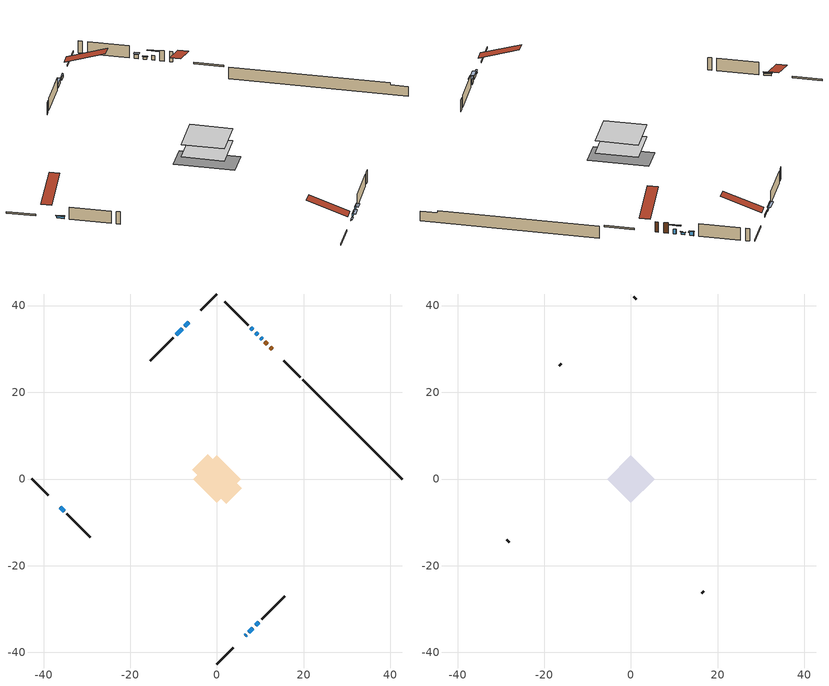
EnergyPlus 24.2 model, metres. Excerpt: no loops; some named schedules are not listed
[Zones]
conditioned space
 floor adiabatic (AdiabaticFloorConstruction): -5.42,0 0,5.42 5.42,0 0,-5.42 z0.69
 floor foundation (Slab1 construction): -5.71,2.11 -2.11,5.71 5.71,-2.11 2.11,-5.71 z-1.67
 wall outside (RimJoist1 construction): 0,-42.67 3.77,-38.9 / -42.67,0 -38.9,-3.77 / 0,42.67 -3.77,38.9 / 19.16,23.5 15.39,27.27 z0.69:0.99
 wall outside (AdiabaticWallConstruction 1): 12.69,29.98 12.27,30.39 / 11.62,31.05 11.06,31.61 z0.69:2.72
 wall outside (AdiabaticWallConstruction): 10.4,32.26 10.04,32.62 z0.69:1.58; 9.39,33.28 8.91,33.75 / -6.47,36.19 -7.41,35.25 / -36.19,-6.47 -35.25,-7.41 z0.69:1.1; 6.47,-36.19 6.69,-35.97 z0.68:0.85; 8.26,34.4 7.81,34.86 / -8.07,34.6 -9.42,33.25 / 7.35,-35.32 8.25,-34.42 z0.69:1.4; 8.9,-33.76 9.64,-33.03 z0.69:1.61
 wall outside (Wall1 construction): 10.3,-32.37 15.62,-27.05 / -34.6,-8.07 -29.27,-13.39 / -10.07,32.59 -15.39,27.27 / 7.15,35.51 1.83,40.83 z0.69:3.13
 wall foundation (FoundationWall1 construction): 19.82,22.85,-1.67 19.82,22.85,0.69 40.38,2.28,0.69 40.38,2.28,0.27 42.67,0,0.27 42.67,0,-1.67
 window (WindowConstruction 4): 10.4,32.26 10.04,32.62 z0.69:1.58
 window (WindowConstruction 6): 9.38,33.28 8.92,33.75 z0.69:1.1
 window (WindowConstruction 7): -6.48,36.19 -7.41,35.25 z0.69:1.1
 window (WindowConstruction 8): -36.19,-6.48 -35.25,-7.41 z0.69:1.1
 window (WindowConstruction 5): 6.48,-36.19 6.69,-35.97 z0.69:0.84
 window (WindowConstruction): 8.26,34.41 7.81,34.85 z0.69:1.4
 window (WindowConstruction 1): -8.07,34.6 -9.41,33.25 z0.69:1.4
 window (WindowConstruction 2): 7.35,-35.32 8.24,-34.42 z0.69:1.4
 window (WindowConstruction 3): 8.9,-33.76 9.64,-33.03 z0.69:1.6
 door (Door): 12.69,29.98 12.27,30.39 z0.69:2.72
 door (Door 1): 11.62,31.05 11.06,31.61 z0.69:2.72
 ceiling adiabatic (AdiabaticFloorConstruction): 0,-5.42 5.42,0 0,5.42 -5.42,0 z0.69
attic - vented
 floor to conditioned space (Floor1 construction Reversed): -5.42,0 0,5.42 5.42,0 0,-5.42 z3.13
 wall outside (Wall2 construction): 16.28,-26.39 16.79,-25.87 / -28.62,-14.05 -28.1,-14.57 / -16.05,26.61 -16.57,26.1 / 1.17,41.49 0.66,42.01 z0.69:3.13
 roof outside (Roof1 construction): 5.82,-36.85,3.13 0.54,-31.57,5.62 -0.86,-32.96,5.62 4.43,-38.24,3.13; -36.85,-5.82,3.13 -31.57,-0.54,5.62 -32.96,0.86,5.62 -38.24,-4.43,3.13; -5.82,36.85,3.13 -0.54,31.57,5.62 0.86,32.96,5.62 -4.43,38.24,3.13; 13.34,29.32,3.13 8.06,24.04,5.62 9.45,22.65,5.62 14.74,27.93,3.13
shading: 9.4,33.27 11.05,31.62 11.26,31.83 9.61,33.48 z2.49; 8.81,33.85 9.49,33.17 9.6,33.28 8.92,33.96 z1.24; -7.52,35.15 -6.37,36.3 -6.48,36.4 -7.62,35.25 z1.24; -35.15,-7.52 -36.3,-6.37 -36.4,-6.48 -35.25,-7.62 z1.24; 6.9,-35.76 6.26,-36.4 6.48,-36.61 7.11,-35.97 z1.14; 7.71,34.96 8.37,34.3 8.8,34.73 8.14,35.39 z1.55; -9.52,33.15 -7.96,34.7 -8.39,35.13 -9.95,33.58 z1.55; 8.35,-34.31 7.24,-35.42 7.67,-35.85 8.78,-34.75 z1.55; 9.74,-32.92 8.8,-33.87 9.23,-34.3 10.18,-33.35 z1.75
[Building]
Building 1: Terrain=Suburbs
[Site:Location]
Sydney AP_NS: Latitude {deg}=46.16; Longitude {deg}=-60.05; Time Zone {hr}=-4; Elevation {m}=62; Keep Site Location Information=Yes
[Site:GroundTemperature:Shallow]
2.62187, 0.93492, 0.799824, 1.60037, 4.8141, 8.01286, 10.786, 12.5427, 12.692, 11.2632, 8.56075, 5.46011
[Site:WaterMainsTemperature]
Calculation Method=Schedule; Temperature Schedule=mains temperature schedule
[Material] Roughness=Rough; Thermal Absorptance=0.9
Name | Thickness {m} | Conductivity {W/m-K} | Density {kg/m3} | Specific Heat {J/kg-K} | Solar Absorptance | Visible Absorptance
asphalt or fiberglass shingles | 0.00635 | 0.162714 | 1121.4 | 1465.45 | 0.4 | 0.4
ceiling loosefill ins | 0.254 | 0.0480833 | 16.02 | 1046.75 | 0.7 | 0.7
ceiling stud and cavity | 0.1397 | 0.144512 | 65.682 | 1177.47 | 0.7 | 0.7
concrete 4.0 in. | 0.1016 | 1.803125 | 2242.8 | 837.4 | 0.7 | 0.7
concrete 8.0 in. | 0.2032 | 1.803125 | 2242.8 | 837.4 | 0.7 | 0.7
door material | 0.04445 | 0.0451087 | 512.64 | 1214.23 | 0.7 | 0.7
door material 1 | 0.04445 | 0.188738 | 512.64 | 1214.23 | 0.7 | 0.7
exterior vertical ins | 0.0348425 | 0.029427 | 32.04 | 1214.23 | 0.7 | 0.7
floor covering | 0.0127 | 0.0433444 | 54.468 | 1339.84 | 0.6 | 0.6
floor rigid ins; wall rigid ins 1 | 0.512978 | 0.029427 | 32.04 | 1214.23 | 0.7 | 0.7
floor stud and cavity | 0.1397 | 1.75129 | 37.0049 | 1207.88 | 0.7 | 0.7
furniture material conditioned space 1 | 0.1524 | 0.115458 | 640.8 | 1214.23 | 0.6 | 0.6
gypsum board | 0.0127 | 0.160291 | 801 | 837.4 | 0.6 | 0.6
gypsum board 1 | 0.0127 | 0.160291 | 801 | 837.4 | 0.7 | 0.7
osb sheathing 0.5 in. | 0.0127 | 0.115458 | 512.64 | 1214.23 | 0.7 | 0.7
osb sheathing 0.75 in. | 0.01905 | 0.115458 | 512.64 | 1214.23 | 0.7 | 0.7
osb sheathing 2.0 in. | 0.0508 | 0.115458 | 512.64 | 1214.23 | 0.7 | 0.7
rim joist rigid ins; wall rigid ins | 0.051816 | 0.029427 | 32.04 | 1214.23 | 0.7 | 0.7
rim joist stud and cavity | 0.0508 | 0.0406006 | 125.044 | 1163.47 | 0.6 | 0.6
wall stud and cavity | 0.1397 | 0.215597 | 139.0536 | 1170.24 | 0.7 | 0.7
wall stud and cavity 1 | 0.0889 | 6.1454 | 50.32683 | 1063.81 | 0.6 | 0.6
wall stud and cavity 2 | 0.0889 | 0.380278 | 52.3479 | 1209.89 | 0.7 | 0.7
wall stud and cavity 3 | 0.0889 | 0.391764 | 83.0341 | 1211.67 | 0.7 | 0.7
wood siding | 0.0254 | 0.102417 | 544.68 | 1172.36 | 0.4 | 0.4
wood siding 1 | 0.00254 | 0.102417 | 544.68 | 1172.36 | 0.4 | 0.4
wood siding 2; wood siding 3; wood siding 4 | 0.0254 | 0.102417 | 544.68 | 1172.36 | 0.7 | 0.7
[WindowMaterial:SimpleGlazingSystem]
Name | U-Factor {W/m2-K} | Solar Heat Gain Coefficient
WindowMaterial | 2.353531 | 0.4
WindowMaterial 1 | 2.26439 | 0.49
WindowMaterial 2 | 2.34672 | 0.4
WindowMaterial 3 | 3.00934 | 0.28
WindowMaterial 4 | 2.41372 | 0.33
[Construction]
AdiabaticFloorConstruction: floor stud and cavity, floor rigid ins, osb sheathing 0.75 in., floor covering
AdiabaticWallConstruction: wood siding 3, wall rigid ins 1, wall stud and cavity 2, gypsum board
AdiabaticWallConstruction 1: wood siding 4, wall rigid ins 1, wall stud and cavity 2, gypsum board
Door: door material
Door 1: door material 1
Floor1 construction Reversed: gypsum board, ceiling stud and cavity, ceiling loosefill ins
FoundationWall1 construction: concrete 8.0 in., gypsum board 1
furniture construction conditioned space 1: furniture material conditioned space 1
PartitionWallConstruction: gypsum board, wall stud and cavity 3, gypsum board
RimJoist1 construction: wood siding 2, rim joist rigid ins, osb sheathing 2.0 in., rim joist stud and cavity
Roof1 construction: asphalt or fiberglass shingles
Slab1 construction: concrete 4.0 in.
Wall1 construction: wood siding, wall rigid ins, osb sheathing 0.5 in., wall stud and cavity, gypsum board
Wall2 construction: wood siding 1, wall stud and cavity 1
WindowConstruction; WindowConstruction 1; WindowConstruction 2: WindowMaterial
WindowConstruction 3: WindowMaterial 1
WindowConstruction 4: WindowMaterial 2
WindowConstruction 5: WindowMaterial 3
WindowConstruction 6; WindowConstruction 7; WindowConstruction 8: WindowMaterial 4
[Zone] Multiplier=1; Part of Total Floor Area=Yes
Name | Volume {m3}
attic - vented | 23.7698
conditioned space | 287.9
[Space]
Name | Zone | Volume {m3}
attic - vented 1 | attic - vented | 23.7698
conditioned space 1 | conditioned space | 287.9
[ZoneInfiltration:EffectiveLeakageArea]
infil attic - vented 1: Zone or Space=attic - vented 1; Schedule=Always On Discrete; Effective Air Leakage Area {cm2}=2075.65; Stack Coefficient=0.000342698; Wind Coefficient=1.25077e-05
[ZoneMixing]
whole house fan mix: Zone or Space=attic - vented; Schedule=Always On Continuous; Design Flow Rate Calculation Method=Flow/Zone; Design Flow Rate {m3/s}=0; Source Zone or Space=conditioned space
[SurfaceProperty:ExposedFoundationPerimeter]
Slab1: Exposed Perimeter Calculation Method=TotalExposedPerimeter; Total Exposed Perimeter {m}=32.309
[InternalMass] Zone or ZoneList=conditioned space; Space or SpaceList=conditioned space 1
Name | Construction | Surface Area {m2}
furniture mass conditioned space 1 | furniture construction conditioned space 1 | 46.0521
partition wall mass | PartitionWallConstruction | 115.13
[Lights]
interior lighting: Zone or ZoneList or Space or SpaceList=conditioned space 1; Schedule=interior lighting schedule; Design Level Calculation Method=LightingLevel; Lighting Level {W}=343.2; Return Air Fraction=0; Fraction Radiant=0.6; Fraction Visible=0.2; Fraction Replaceable=1
[People]
occupants: Zone or ZoneList or Space or SpaceList=conditioned space 1; Number of People Schedule=occupants schedule; Number of People Calculation Method=People; Number of People=3; Fraction Radiant=0.314171; Sensible Heat Fraction=0.56303; Activity Level Schedule=occupants activity schedule; Carbon Dioxide Generation Rate {m3/s-W}=0; Enable ASHRAE 55 Comfort Warnings=No; Mean Radiant Temperature Calculation Type=EnclosureAveraged
[ElectricEquipment] Zone or ZoneList or Space or SpaceList=conditioned space 1; Design Level Calculation Method=EquipmentLevel
Name | Schedule | Design Level {W} | Fraction Latent | Fraction Radiant | Fraction Lost
clothes dryer | clothes dryer schedule | 140.772 | 0.015 | 0.081 | 0.85
clothes washer | clothes washer schedule | 32.1985 | 0.03 | 0.162 | 0.7
cooking range | cooking range schedule | 215.147 | 0.08 | 0.432 | 0.2
dishwasher | dishwasher schedule | 66.8632 | 0.3 | 0.18 | 0.4
fridge | fridge schedule | 72.9452 | 0 | 0.6 | 0
mech vent house fan | mech vent house fan schedule | 12.6667 | 0 | 0 | 1
mech vent house fan cfis | mech vent house fan cfis schedule | 0 | 0 | 0 | 0
misc plug loads | misc plug loads schedule | 494.7 | 0.045 | 0.513 | 0.1
whole house fan | Always On Discrete | 0 | 0 | 0 | 1
[OtherEquipment] Zone or ZoneList or Space or SpaceList=conditioned space 1; Design Level Calculation Method=EquipmentLevel
Name | Fuel Type | Schedule | Design Level {W} | Fraction Latent | Fraction Radiant | Fraction Lost
clothes dryer 1 | Electricity | clothes dryer schedule | 0 | 0.015 | 0.081 | 0.85
cooking range 1 | Electricity | cooking range schedule | 0 | 0.08 | 0.432 | 0.2
general water use latent | None | general water use schedule | 62.594 | 1 | 0 | 0
general water use sensible | None | general water use schedule | -61.6891 | 0 | 0.6 | 0
mech vent house fan latent load | None | Always On Discrete | 0 | 1 | 0 | 0
mech vent house fan sensible load | None | Always On Discrete | 0 | 0 | 0 | 0
water heater energy adjustment1 | Electricity | Always On Discrete | 0.01 | 0 | 0 | 1
[ZoneInfiltration:DesignFlowRate] Zone or ZoneList or Space or SpaceList=conditioned space 1; Schedule=Always On Discrete; Design Flow Rate Calculation Method=Flow/Zone; Design Flow Rate {m3/s}=0
infil flow; natural vent flow; whole house fan flow
[Foundation:Kiva]
Foundation Kiva 1: Initial Indoor Air Temperature {C}=18; Wall Height Above Grade {m}=0.690006; Wall Depth Below Slab {m}=0.2032; Custom Block Material Name 1=exterior vertical ins; Custom Block Depth 1 {m}=2.36001; Custom Block X Position 1 {m}=0.2159; Custom Block Z Position 1 {m}=0
[Foundation:Kiva:Settings]
Soil Conductivity {W/m-K}=0.849921; Soil Density {kg/m3}=1842.3; Soil Specific Heat {J/kg-K}=418.7; Ground Solar Absorptivity=0.9; Ground Thermal Absorptivity=0.9; Ground Surface Roughness {m}=0.03; Far-Field Width {m}=40; Deep-Ground Boundary Condition=ZeroFlux; Deep-Ground Depth {m}=40; Minimum Cell Dimension {m}=0.2; Maximum Cell Growth Coefficient=3; Simulation Timestep=Timestep
[Exterior:Lights]
exterior lighting: Schedule=exterior lighting schedule; Design Level {W}=75.6
[Schedule:Constant]
Name | Hourly Value
Always On Continuous; mech vent house fan schedule; mech vent house fan cfis schedule; Always On Discrete | 1
occupants activity schedule | 117.228
fridge schedule | 0
[Schedule:Day:Interval]
interior lighting schedule day: No, 01:00, 0.108182, 04:00, 0.0901515, 05:00, 0.0991667, 06:00, 0.162273, 07:00, 0.270455, 08:00, 0.342576, 10:00, 0.369621, 11:00, 0.351591, 12:00, 0.333561, 13:00, 0.324545, 14:00, 0.31553, 15:00, 0.333561, 16:00, 0.369621, 17:00, 0.450758, 18:00, 0.585985, 19:00, 0.775303, 20:00, 0.955606, 21:00, 0.991667, 22:00, 0.712197, 23:00, 0.360606, 24:00, 0.162273
interior lighting schedule day 1: No, 01:00, 0.100909, 04:00, 0.0840909, 05:00, 0.0925, 06:00, 0.151364, 07:00, 0.252273, 08:00, 0.319545, 10:00, 0.344773, 11:00, 0.327955, 12:00, 0.311136, 13:00, 0.302727, 14:00, 0.294318, 15:00, 0.311136, 16:00, 0.344773, 17:00, 0.420455, 18:00, 0.546591, 19:00, 0.723182, 20:00, 0.891364, 21:00, 0.925, 22:00, 0.664318, 23:00, 0.336364, 24:00, 0.151364
interior lighting schedule default day: No, 24:00, 0
[Schedule:Week:Daily]
interior lighting schedule Week Rule - Jan1-Jan27: interior lighting schedule day, interior lighting schedule day, interior lighting schedule day, interior lighting schedule day, interior lighting schedule day, interior lighting schedule day, interior lighting schedule day, interior lighting schedule default day, interior lighting schedule default day, interior lighting schedule default day, interior lighting schedule default day, interior lighting schedule default day
interior lighting schedule Week Rule - Jan28-Feb3: interior lighting schedule day, interior lighting schedule day, interior lighting schedule day, interior lighting schedule day, interior lighting schedule day 1, interior lighting schedule day 1, interior lighting schedule day 1, interior lighting schedule default day, interior lighting schedule default day, interior lighting schedule default day, interior lighting schedule default day, interior lighting schedule default day
interior lighting schedule Week Rule - Feb4-Feb24: interior lighting schedule day 1, interior lighting schedule day 1, interior lighting schedule day 1, interior lighting schedule day 1, interior lighting schedule day 1, interior lighting schedule day 1, interior lighting schedule day 1, interior lighting schedule default day, interior lighting schedule default day, interior lighting schedule default day, interior lighting schedule default day, interior lighting schedule default day
interior lighting schedule Week Rule - Feb25-Mar3: interior lighting schedule day 1, interior lighting schedule day 1, interior lighting schedule day 1, interior lighting schedule day 1, interior lighting schedule day 2, interior lighting schedule day 2, interior lighting schedule day 2, interior lighting schedule default day, interior lighting schedule default day, interior lighting schedule default day, interior lighting schedule default day, interior lighting schedule default day
interior lighting schedule Week Rule - Mar4-Mar31: interior lighting schedule day 2, interior lighting schedule day 2, interior lighting schedule day 2, interior lighting schedule day 2, interior lighting schedule day 2, interior lighting schedule day 2, interior lighting schedule day 2, interior lighting schedule default day, interior lighting schedule default day, interior lighting schedule default day, interior lighting schedule default day, interior lighting schedule default day
interior lighting schedule Week Rule - Apr1-Apr28: interior lighting schedule day 3, interior lighting schedule day 3, interior lighting schedule day 3, interior lighting schedule day 3, interior lighting schedule day 3, interior lighting schedule day 3, interior lighting schedule day 3, interior lighting schedule default day, interior lighting schedule default day, interior lighting schedule default day, interior lighting schedule default day, interior lighting schedule default day
interior lighting schedule Week Rule - Apr29-May5: interior lighting schedule day 3, interior lighting schedule day 3, interior lighting schedule day 4, interior lighting schedule day 4, interior lighting schedule day 4, interior lighting schedule day 4, interior lighting schedule day 4, interior lighting schedule default day, interior lighting schedule default day, interior lighting schedule default day, interior lighting schedule default day, interior lighting schedule default day
interior lighting schedule Week Rule - May6-May26: interior lighting schedule day 4, interior lighting schedule day 4, interior lighting schedule day 4, interior lighting schedule day 4, interior lighting schedule day 4, interior lighting schedule day 4, interior lighting schedule day 4, interior lighting schedule default day, interior lighting schedule default day, interior lighting schedule default day, interior lighting schedule default day, interior lighting schedule default day
interior lighting schedule Week Rule - May27-Jun2: interior lighting schedule day 4, interior lighting schedule day 4, interior lighting schedule day 4, interior lighting schedule day 4, interior lighting schedule day 4, interior lighting schedule day 5, interior lighting schedule day 5, interior lighting schedule default day, interior lighting schedule default day, interior lighting schedule default day, interior lighting schedule default day, interior lighting schedule default day
interior lighting schedule Week Rule - Jun3-Jun30: interior lighting schedule day 5, interior lighting schedule day 5, interior lighting schedule day 5, interior lighting schedule day 5, interior lighting schedule day 5, interior lighting schedule day 5, interior lighting schedule day 5, interior lighting schedule default day, interior lighting schedule default day, interior lighting schedule default day, interior lighting schedule default day, interior lighting schedule default day
interior lighting schedule Week Rule - Jul1-Jul28: interior lighting schedule day 6, interior lighting schedule day 6, interior lighting schedule day 6, interior lighting schedule day 6, interior lighting schedule day 6, interior lighting schedule day 6, interior lighting schedule day 6, interior lighting schedule default day, interior lighting schedule default day, interior lighting schedule default day, interior lighting schedule default day, interior lighting schedule default day
interior lighting schedule Week Rule - Jul29-Aug4: interior lighting schedule day 6, interior lighting schedule day 6, interior lighting schedule day 6, interior lighting schedule day 7, interior lighting schedule day 7, interior lighting schedule day 7, interior lighting schedule day 7, interior lighting schedule default day, interior lighting schedule default day, interior lighting schedule default day, interior lighting schedule default day, interior lighting schedule default day
interior lighting schedule Week Rule - Aug5-Aug25: interior lighting schedule day 7, interior lighting schedule day 7, interior lighting schedule day 7, interior lighting schedule day 7, interior lighting schedule day 7, interior lighting schedule day 7, interior lighting schedule day 7, interior lighting schedule default day, interior lighting schedule default day, interior lighting schedule default day, interior lighting schedule default day, interior lighting schedule default day
interior lighting schedule Week Rule - Aug26-Sep1: interior lighting schedule day 7, interior lighting schedule day 7, interior lighting schedule day 7, interior lighting schedule day 7, interior lighting schedule day 7, interior lighting schedule day 7, interior lighting schedule day 8, interior lighting schedule default day, interior lighting schedule default day, interior lighting schedule default day, interior lighting schedule default day, interior lighting schedule default day
interior lighting schedule Week Rule - Sep2-Sep29: interior lighting schedule day 8, interior lighting schedule day 8, interior lighting schedule day 8, interior lighting schedule day 8, interior lighting schedule day 8, interior lighting schedule day 8, interior lighting schedule day 8, interior lighting schedule default day, interior lighting schedule default day, interior lighting schedule default day, interior lighting schedule default day, interior lighting schedule default day
interior lighting schedule Week Rule - Sep30-Oct6: interior lighting schedule day 8, interior lighting schedule day 9, interior lighting schedule day 9, interior lighting schedule day 9, interior lighting schedule day 9, interior lighting schedule day 9, interior lighting schedule day 9, interior lighting schedule default day, interior lighting schedule default day, interior lighting schedule default day, interior lighting schedule default day, interior lighting schedule default day
interior lighting schedule Week Rule - Oct7-Oct27: interior lighting schedule day 9, interior lighting schedule day 9, interior lighting schedule day 9, interior lighting schedule day 9, interior lighting schedule day 9, interior lighting schedule day 9, interior lighting schedule day 9, interior lighting schedule default day, interior lighting schedule default day, interior lighting schedule default day, interior lighting schedule default day, interior lighting schedule default day
interior lighting schedule Week Rule - Oct28-Nov3: interior lighting schedule day 9, interior lighting schedule day 9, interior lighting schedule day 9, interior lighting schedule day 9, interior lighting schedule day 10, interior lighting schedule day 10, interior lighting schedule day 10, interior lighting schedule default day, interior lighting schedule default day, interior lighting schedule default day, interior lighting schedule default day, interior lighting schedule default day
interior lighting schedule Week Rule - Nov4-Nov24: interior lighting schedule day 10, interior lighting schedule day 10, interior lighting schedule day 10, interior lighting schedule day 10, interior lighting schedule day 10, interior lighting schedule day 10, interior lighting schedule day 10, interior lighting schedule default day, interior lighting schedule default day, interior lighting schedule default day, interior lighting schedule default day, interior lighting schedule default day
interior lighting schedule Week Rule - Nov25-Dec1: interior lighting schedule day 10, interior lighting schedule day 10, interior lighting schedule day 10, interior lighting schedule day 10, interior lighting schedule day 10, interior lighting schedule day 10, interior lighting schedule day 11, interior lighting schedule default day, interior lighting schedule default day, interior lighting schedule default day, interior lighting schedule default day, interior lighting schedule default day
interior lighting schedule Week Rule - Dec2-Dec31: interior lighting schedule day 11, interior lighting schedule day 11, interior lighting schedule day 11, interior lighting schedule day 11, interior lighting schedule day 11, interior lighting schedule day 11, interior lighting schedule day 11, interior lighting schedule default day, interior lighting schedule default day, interior lighting schedule default day, interior lighting schedule default day, interior lighting schedule default day
occupants schedule Week Rule - Jan1-Dec31: occupants schedule day, occupants schedule day, occupants schedule day, occupants schedule day, occupants schedule day, occupants schedule day, occupants schedule day, occupants schedule default day, occupants schedule default day, occupants schedule default day, occupants schedule default day, occupants schedule default day
clothes dryer schedule Week Rule - Jan1-Dec31: clothes dryer schedule day, clothes dryer schedule day, clothes dryer schedule day, clothes dryer schedule day, clothes dryer schedule day, clothes dryer schedule day, clothes dryer schedule day, clothes dryer schedule default day, clothes dryer schedule default day, clothes dryer schedule default day, clothes dryer schedule default day, clothes dryer schedule default day
clothes washer schedule Week Rule - Jan1-Dec31: clothes washer schedule day, clothes washer schedule day, clothes washer schedule day, clothes washer schedule day, clothes washer schedule day, clothes washer schedule day, clothes washer schedule day, clothes washer schedule default day, clothes washer schedule default day, clothes washer schedule default day, clothes washer schedule default day, clothes washer schedule default day
cooking range schedule Week Rule - Jan1-Dec31: cooking range schedule day, cooking range schedule day, cooking range schedule day, cooking range schedule day, cooking range schedule day, cooking range schedule day, cooking range schedule day, cooking range schedule default day, cooking range schedule default day, cooking range schedule default day, cooking range schedule default day, cooking range schedule default day
dishwasher schedule Week Rule - Jan1-Dec31: dishwasher schedule day, dishwasher schedule day, dishwasher schedule day, dishwasher schedule day, dishwasher schedule day, dishwasher schedule day, dishwasher schedule day, dishwasher schedule default day, dishwasher schedule default day, dishwasher schedule default day, dishwasher schedule default day, dishwasher schedule default day
misc plug loads schedule Week Rule - Jan1-Dec31: misc plug loads schedule day, misc plug loads schedule day, misc plug loads schedule day, misc plug loads schedule day, misc plug loads schedule day, misc plug loads schedule day, misc plug loads schedule day, misc plug loads schedule default day, misc plug loads schedule default day, misc plug loads schedule default day, misc plug loads schedule default day, misc plug loads schedule default day
general water use schedule Week Rule - Jan1-Dec31: general water use schedule day, general water use schedule day, general water use schedule day, general water use schedule day, general water use schedule day, general water use schedule day, general water use schedule day, general water use schedule default day, general water use schedule default day, general water use schedule default day, general water use schedule default day, general water use schedule default day
exterior lighting schedule Week Rule - Jan1-Jan27: exterior lighting schedule day, exterior lighting schedule day, exterior lighting schedule day, exterior lighting schedule day, exterior lighting schedule day, exterior lighting schedule day, exterior lighting schedule day, exterior lighting schedule default day, exterior lighting schedule default day, exterior lighting schedule default day, exterior lighting schedule default day, exterior lighting schedule default day
exterior lighting schedule Week Rule - Jan28-Feb3: exterior lighting schedule day, exterior lighting schedule day, exterior lighting schedule day, exterior lighting schedule day, exterior lighting schedule day 1, exterior lighting schedule day 1, exterior lighting schedule day 1, exterior lighting schedule default day, exterior lighting schedule default day, exterior lighting schedule default day, exterior lighting schedule default day, exterior lighting schedule default day
exterior lighting schedule Week Rule - Feb4-Feb24: exterior lighting schedule day 1, exterior lighting schedule day 1, exterior lighting schedule day 1, exterior lighting schedule day 1, exterior lighting schedule day 1, exterior lighting schedule day 1, exterior lighting schedule day 1, exterior lighting schedule default day, exterior lighting schedule default day, exterior lighting schedule default day, exterior lighting schedule default day, exterior lighting schedule default day
exterior lighting schedule Week Rule - Feb25-Mar3: exterior lighting schedule day 1, exterior lighting schedule day 1, exterior lighting schedule day 1, exterior lighting schedule day 1, exterior lighting schedule day 2, exterior lighting schedule day 2, exterior lighting schedule day 2, exterior lighting schedule default day, exterior lighting schedule default day, exterior lighting schedule default day, exterior lighting schedule default day, exterior lighting schedule default day
exterior lighting schedule Week Rule - Mar4-Mar31: exterior lighting schedule day 2, exterior lighting schedule day 2, exterior lighting schedule day 2, exterior lighting schedule day 2, exterior lighting schedule day 2, exterior lighting schedule day 2, exterior lighting schedule day 2, exterior lighting schedule default day, exterior lighting schedule default day, exterior lighting schedule default day, exterior lighting schedule default day, exterior lighting schedule default day
exterior lighting schedule Week Rule - Apr1-Apr28: exterior lighting schedule day 3, exterior lighting schedule day 3, exterior lighting schedule day 3, exterior lighting schedule day 3, exterior lighting schedule day 3, exterior lighting schedule day 3, exterior lighting schedule day 3, exterior lighting schedule default day, exterior lighting schedule default day, exterior lighting schedule default day, exterior lighting schedule default day, exterior lighting schedule default day
exterior lighting schedule Week Rule - Apr29-May5: exterior lighting schedule day 3, exterior lighting schedule day 3, exterior lighting schedule day 4, exterior lighting schedule day 4, exterior lighting schedule day 4, exterior lighting schedule day 4, exterior lighting schedule day 4, exterior lighting schedule default day, exterior lighting schedule default day, exterior lighting schedule default day, exterior lighting schedule default day, exterior lighting schedule default day
exterior lighting schedule Week Rule - May6-May26: exterior lighting schedule day 4, exterior lighting schedule day 4, exterior lighting schedule day 4, exterior lighting schedule day 4, exterior lighting schedule day 4, exterior lighting schedule day 4, exterior lighting schedule day 4, exterior lighting schedule default day, exterior lighting schedule default day, exterior lighting schedule default day, exterior lighting schedule default day, exterior lighting schedule default day
exterior lighting schedule Week Rule - May27-Jun2: exterior lighting schedule day 4, exterior lighting schedule day 4, exterior lighting schedule day 4, exterior lighting schedule day 4, exterior lighting schedule day 4, exterior lighting schedule day 5, exterior lighting schedule day 5, exterior lighting schedule default day, exterior lighting schedule default day, exterior lighting schedule default day, exterior lighting schedule default day, exterior lighting schedule default day
exterior lighting schedule Week Rule - Jun3-Jun30: exterior lighting schedule day 5, exterior lighting schedule day 5, exterior lighting schedule day 5, exterior lighting schedule day 5, exterior lighting schedule day 5, exterior lighting schedule day 5, exterior lighting schedule day 5, exterior lighting schedule default day, exterior lighting schedule default day, exterior lighting schedule default day, exterior lighting schedule default day, exterior lighting schedule default day
exterior lighting schedule Week Rule - Jul1-Jul28: exterior lighting schedule day 6, exterior lighting schedule day 6, exterior lighting schedule day 6, exterior lighting schedule day 6, exterior lighting schedule day 6, exterior lighting schedule day 6, exterior lighting schedule day 6, exterior lighting schedule default day, exterior lighting schedule default day, exterior lighting schedule default day, exterior lighting schedule default day, exterior lighting schedule default day
exterior lighting schedule Week Rule - Jul29-Aug4: exterior lighting schedule day 6, exterior lighting schedule day 6, exterior lighting schedule day 6, exterior lighting schedule day 7, exterior lighting schedule day 7, exterior lighting schedule day 7, exterior lighting schedule day 7, exterior lighting schedule default day, exterior lighting schedule default day, exterior lighting schedule default day, exterior lighting schedule default day, exterior lighting schedule default day
exterior lighting schedule Week Rule - Aug5-Aug25: exterior lighting schedule day 7, exterior lighting schedule day 7, exterior lighting schedule day 7, exterior lighting schedule day 7, exterior lighting schedule day 7, exterior lighting schedule day 7, exterior lighting schedule day 7, exterior lighting schedule default day, exterior lighting schedule default day, exterior lighting schedule default day, exterior lighting schedule default day, exterior lighting schedule default day
exterior lighting schedule Week Rule - Aug26-Sep1: exterior lighting schedule day 7, exterior lighting schedule day 7, exterior lighting schedule day 7, exterior lighting schedule day 7, exterior lighting schedule day 7, exterior lighting schedule day 7, exterior lighting schedule day 8, exterior lighting schedule default day, exterior lighting schedule default day, exterior lighting schedule default day, exterior lighting schedule default day, exterior lighting schedule default day
exterior lighting schedule Week Rule - Sep2-Sep29: exterior lighting schedule day 8, exterior lighting schedule day 8, exterior lighting schedule day 8, exterior lighting schedule day 8, exterior lighting schedule day 8, exterior lighting schedule day 8, exterior lighting schedule day 8, exterior lighting schedule default day, exterior lighting schedule default day, exterior lighting schedule default day, exterior lighting schedule default day, exterior lighting schedule default day
exterior lighting schedule Week Rule - Sep30-Oct6: exterior lighting schedule day 8, exterior lighting schedule day 9, exterior lighting schedule day 9, exterior lighting schedule day 9, exterior lighting schedule day 9, exterior lighting schedule day 9, exterior lighting schedule day 9, exterior lighting schedule default day, exterior lighting schedule default day, exterior lighting schedule default day, exterior lighting schedule default day, exterior lighting schedule default day
exterior lighting schedule Week Rule - Oct7-Oct27: exterior lighting schedule day 9, exterior lighting schedule day 9, exterior lighting schedule day 9, exterior lighting schedule day 9, exterior lighting schedule day 9, exterior lighting schedule day 9, exterior lighting schedule day 9, exterior lighting schedule default day, exterior lighting schedule default day, exterior lighting schedule default day, exterior lighting schedule default day, exterior lighting schedule default day
exterior lighting schedule Week Rule - Oct28-Nov3: exterior lighting schedule day 9, exterior lighting schedule day 9, exterior lighting schedule day 9, exterior lighting schedule day 9, exterior lighting schedule day 10, exterior lighting schedule day 10, exterior lighting schedule day 10, exterior lighting schedule default day, exterior lighting schedule default day, exterior lighting schedule default day, exterior lighting schedule default day, exterior lighting schedule default day
exterior lighting schedule Week Rule - Nov4-Nov24: exterior lighting schedule day 10, exterior lighting schedule day 10, exterior lighting schedule day 10, exterior lighting schedule day 10, exterior lighting schedule day 10, exterior lighting schedule day 10, exterior lighting schedule day 10, exterior lighting schedule default day, exterior lighting schedule default day, exterior lighting schedule default day, exterior lighting schedule default day, exterior lighting schedule default day
exterior lighting schedule Week Rule - Nov25-Dec1: exterior lighting schedule day 10, exterior lighting schedule day 10, exterior lighting schedule day 10, exterior lighting schedule day 10, exterior lighting schedule day 10, exterior lighting schedule day 10, exterior lighting schedule day 11, exterior lighting schedule default day, exterior lighting schedule default day, exterior lighting schedule default day, exterior lighting schedule default day, exterior lighting schedule default day
exterior lighting schedule Week Rule - Dec2-Dec31: exterior lighting schedule day 11, exterior lighting schedule day 11, exterior lighting schedule day 11, exterior lighting schedule day 11, exterior lighting schedule day 11, exterior lighting schedule day 11, exterior lighting schedule day 11, exterior lighting schedule default day, exterior lighting schedule default day, exterior lighting schedule default day, exterior lighting schedule default day, exterior lighting schedule default day
[Schedule:Year]
interior lighting schedule: interior lighting schedule Week Rule - Jan1-Jan27, 1, 1, 1, 27, interior lighting schedule Week Rule - Jan28-Feb3, 1, 28, 2, 3, interior lighting schedule Week Rule - Feb4-Feb24, 2, 4, 2, 24, interior lighting schedule Week Rule - Feb25-Mar3, 2, 25, 3, 3, interior lighting schedule Week Rule - Mar4-Mar31, 3, 4, 3, 31, interior lighting schedule Week Rule - Apr1-Apr28, 4, 1, 4, 28, interior lighting schedule Week Rule - Apr29-May5, 4, 29, 5, 5, interior lighting schedule Week Rule - May6-May26, 5, 6, 5, 26, interior lighting schedule Week Rule - May27-Jun2, 5, 27, 6, 2, interior lighting schedule Week Rule - Jun3-Jun30, 6, 3, 6, 30, interior lighting schedule Week Rule - Jul1-Jul28, 7, 1, 7, 28, interior lighting schedule Week Rule - Jul29-Aug4, 7, 29, 8, 4, interior lighting schedule Week Rule - Aug5-Aug25, 8, 5, 8, 25, interior lighting schedule Week Rule - Aug26-Sep1, 8, 26, 9, 1, interior lighting schedule Week Rule - Sep2-Sep29, 9, 2, 9, 29, interior lighting schedule Week Rule - Sep30-Oct6, 9, 30, 10, 6, interior lighting schedule Week Rule - Oct7-Oct27, 10, 7, 10, 27, interior lighting schedule Week Rule - Oct28-Nov3, 10, 28, 11, 3, interior lighting schedule Week Rule - Nov4-Nov24, 11, 4, 11, 24, interior lighting schedule Week Rule - Nov25-Dec1, 11, 25, 12, 1, interior lighting schedule Week Rule - Dec2-Dec31, 12, 2, 12, 31
occupants schedule: occupants schedule Week Rule - Jan1-Dec31, 1, 1, 12, 31
clothes dryer schedule: clothes dryer schedule Week Rule - Jan1-Dec31, 1, 1, 12, 31
clothes washer schedule: clothes washer schedule Week Rule - Jan1-Dec31, 1, 1, 12, 31
cooking range schedule: cooking range schedule Week Rule - Jan1-Dec31, 1, 1, 12, 31
dishwasher schedule: dishwasher schedule Week Rule - Jan1-Dec31, 1, 1, 12, 31
misc plug loads schedule: misc plug loads schedule Week Rule - Jan1-Dec31, 1, 1, 12, 31
general water use schedule: general water use schedule Week Rule - Jan1-Dec31, 1, 1, 12, 31
exterior lighting schedule: exterior lighting schedule Week Rule - Jan1-Jan27, 1, 1, 1, 27, exterior lighting schedule Week Rule - Jan28-Feb3, 1, 28, 2, 3, exterior lighting schedule Week Rule - Feb4-Feb24, 2, 4, 2, 24, exterior lighting schedule Week Rule - Feb25-Mar3, 2, 25, 3, 3, exterior lighting schedule Week Rule - Mar4-Mar31, 3, 4, 3, 31, exterior lighting schedule Week Rule - Apr1-Apr28, 4, 1, 4, 28, exterior lighting schedule Week Rule - Apr29-May5, 4, 29, 5, 5, exterior lighting schedule Week Rule - May6-May26, 5, 6, 5, 26, exterior lighting schedule Week Rule - May27-Jun2, 5, 27, 6, 2, exterior lighting schedule Week Rule - Jun3-Jun30, 6, 3, 6, 30, exterior lighting schedule Week Rule - Jul1-Jul28, 7, 1, 7, 28, exterior lighting schedule Week Rule - Jul29-Aug4, 7, 29, 8, 4, exterior lighting schedule Week Rule - Aug5-Aug25, 8, 5, 8, 25, exterior lighting schedule Week Rule - Aug26-Sep1, 8, 26, 9, 1, exterior lighting schedule Week Rule - Sep2-Sep29, 9, 2, 9, 29, exterior lighting schedule Week Rule - Sep30-Oct6, 9, 30, 10, 6, exterior lighting schedule Week Rule - Oct7-Oct27, 10, 7, 10, 27, exterior lighting schedule Week Rule - Oct28-Nov3, 10, 28, 11, 3, exterior lighting schedule Week Rule - Nov4-Nov24, 11, 4, 11, 24, exterior lighting schedule Week Rule - Nov25-Dec1, 11, 25, 12, 1, exterior lighting schedule Week Rule - Dec2-Dec31, 12, 2, 12, 31
[Schedule:Compact]
mains temperature schedule: Through: 01/01, For: AllDays, Until: 24:00, 6.99889, Through: 01/02, For: AllDays, Until: 24:00, 6.94278, Through: 01/03, For: AllDays, Until: 24:00, 6.88722, Through: 01/04, For: AllDays, Until: 24:00, 6.83278, Through: 01/05, For: AllDays, Until: 24:00, 6.77944, Through: 01/06, For: AllDays, Until: 24:00, 6.72722, Through: 01/07, For: AllDays, Until: 24:00, 6.67556, Through: 01/08, For: AllDays, Until: 24:00, 6.62444, Through: 01/09, For: AllDays, Until: 24:00, 6.575, Through: 01/10, For: AllDays, Until: 24:00, 6.52611, Through: 01/11, For: AllDays, Until: 24:00, 6.47889, Through: 01/12, For: AllDays, Until: 24:00, 6.43222, Through: 01/13, For: AllDays, Until: 24:00, 6.38611, Through: 01/14, For: AllDays, Until: 24:00, 6.34167, Through: 01/15, For: AllDays, Until: 24:00, 6.29833, Through: 01/16, For: AllDays, Until: 24:00, 6.25556, Through: 01/17, For: AllDays, Until: 24:00, 6.21444, Through: 01/18, For: AllDays, Until: 24:00, 6.17389, Through: 01/19, For: AllDays, Until: 24:00, 6.135, Through: 01/20, For: AllDays, Until: 24:00, 6.09667, Through: 01/21, For: AllDays, Until: 24:00, 6.06, Through: 01/22, For: AllDays, Until: 24:00, 6.02389, Through: 01/23, For: AllDays, Until: 24:00, 5.98944, Through: 01/24, For: AllDays, Until: 24:00, 5.95611, Through: 01/25, For: AllDays, Until: 24:00, 5.92333, Through: 01/26, For: AllDays, Until: 24:00, 5.89222, Through: 01/27, For: AllDays, Until: 24:00, 5.86278, Through: 01/28, For: AllDays, Until: 24:00, 5.83389, Through: 01/29, For: AllDays, Until: 24:00, 5.80611, Through: 01/30, For: AllDays, Until: 24:00, 5.78, Through: 01/31, For: AllDays, Until: 24:00, 5.755, Through: 02/01, For: AllDays, Until: 24:00, 5.73111, Through: 02/02, For: AllDays, Until: 24:00, 5.70833, Through: 02/03, For: AllDays, Until: 24:00, 5.68722, Through: 02/04, For: AllDays, Until: 24:00, 5.66667, Through: 02/05, For: AllDays, Until: 24:00, 5.64778, Through: 02/06, For: AllDays, Until: 24:00, 5.63056, Through: 02/07, For: AllDays, Until: 24:00, 5.61389, Through: 02/08, For: AllDays, Until: 24:00, 5.59889, Through: 02/09, For: AllDays, Until: 24:00, 5.585, Through: 02/10, For: AllDays, Until: 24:00, 5.57278, Through: 02/11, For: AllDays, Until: 24:00, 5.56167, Through: 02/12, For: AllDays, Until: 24:00, 5.55167, Through: 02/13, For: AllDays, Until: 24:00, 5.54278, Through: 02/14, For: AllDays, Until: 24:00, 5.53556, Through: 02/15, For: AllDays, Until: 24:00, 5.52944, Through: 02/16, For: AllDays, Until: 24:00, 5.52444, Through: 02/17, For: AllDays, Until: 24:00, 5.52111, Through: 02/18, For: AllDays, Until: 24:00, 5.51889, Through: 02/19, For: AllDays, Until: 24:00, 5.51833, Through: 02/20, For: AllDays, Until: 24:00, 5.51889, Through: 02/21, For: AllDays, Until: 24:00, 5.52056, Through: 02/22, For: AllDays, Until: 24:00, 5.52333, Through: 02/23, For: AllDays, Until: 24:00, 5.52778, Through: 02/24, For: AllDays, Until: 24:00, 5.53333, Through: 02/25, For: AllDays, Until: 24:00, 5.54056, Through: 02/26, For: AllDays, Until: 24:00, 5.54833, Through: 02/27, For: AllDays, Until: 24:00, 5.55833, Through: 02/28, For: AllDays, Until: 24:00, 5.56889, Through: 03/01, For: AllDays, Until: 24:00, 5.58111, Through: 03/02, For: AllDays, Until: 24:00, 5.59444, Through: 03/03, For: AllDays, Until: 24:00, 5.60889, Through: 03/04, For: AllDays, Until: 24:00, 5.625, Through: 03/05, For: AllDays, Until: 24:00, 5.64222, Through: 03/06, For: AllDays, Until: 24:00, 5.66056, Through: 03/07, For: AllDays, Until: 24:00, 5.68056, Through: 03/08, For: AllDays, Until: 24:00, 5.70167, Through: 03/09, For: AllDays, Until: 24:00, 5.72389, Through: 03/10, For: AllDays, Until: 24:00, 5.74722, Through: 03/11, For: AllDays, Until: 24:00, 5.77167, Through: 03/12, For: AllDays, Until: 24:00, 5.79778, Through: 03/13, For: AllDays, Until: 24:00, 5.825, Through: 03/14, For: AllDays, Until: 24:00, 5.85333, Through: 03/15, For: AllDays, Until: 24:00, 5.88278, Through: 03/16, For: AllDays, Until: 24:00, 5.91333, Through: 03/17, For: AllDays, Until: 24:00, 5.94556, Through: 03/18, For: AllDays, Until: 24:00, 5.97889, Through: 03/19, For: AllDays, Until: 24:00, 6.01278, Through: 03/20, For: AllDays, Until: 24:00, 6.04833, Through: 03/21, For: AllDays, Until: 24:00, 6.085, Through: 03/22, For: AllDays, Until: 24:00, 6.12278, Through: 03/23, For: AllDays, Until: 24:00, 6.16167, Through: 03/24, For: AllDays, Until: 24:00, 6.20167, Through: 03/25, For: AllDays, Until: 24:00, 6.24222, Through: 03/26, For: AllDays, Until: 24:00, 6.28444, Through: 03/27, For: AllDays, Until: 24:00, 6.32778, Through: 03/28, For: AllDays, Until: 24:00, 6.37222, Through: 03/29, For: AllDays, Until: 24:00, 6.41722, Through: 03/30, For: AllDays, Until: 24:00, 6.46389, Through: 03/31, For: AllDays, Until: 24:00, 6.51111, Through: 04/01, For: AllDays, Until: 24:00, 6.55944, Through: 04/02, For: AllDays, Until: 24:00, 6.60889, Through: 04/03, For: AllDays, Until: 24:00, 6.65944, Through: 04/04, For: AllDays, Until: 24:00, 6.71056, Through: 04/05, For: AllDays, Until: 24:00, 6.76278, Through: 04/06, For: AllDays, Until: 24:00, 6.81611, Through: 04/07, For: AllDays, Until: 24:00, 6.87, Through: 04/08, For: AllDays, Until: 24:00, 6.925, Through: 04/09, For: AllDays, Until: 24:00, 6.98111, Through: 04/10, For: AllDays, Until: 24:00, 7.03778, Through: 04/11, For: AllDays, Until: 24:00, 7.09556, Through: 04/12, For: AllDays, Until: 24:00, 7.15389, Through: 04/13, For: AllDays, Until: 24:00, 7.21333, Through: 04/14, For: AllDays, Until: 24:00, 7.27333, Through: 04/15, For: AllDays, Until: 24:00, 7.33389, Through: 04/16, For: AllDays, Until: 24:00, 7.39556, Through: 04/17, For: AllDays, Until: 24:00, 7.45778, Through: 04/18, For: AllDays, Until: 24:00, 7.52111, Through: 04/19, For: AllDays, Until: 24:00, 7.585, Through: 04/20, For: AllDays, Until: 24:00, 7.64944, Through: 04/21, For: AllDays, Until: 24:00, 7.71444, Through: 04/22, For: AllDays, Until: 24:00, 7.78, Through: 04/23, For: AllDays, Until: 24:00, 7.84667, Through: 04/24, For: AllDays, Until: 24:00, 7.91389, Through: 04/25, For: AllDays, Until: 24:00, 7.98111, Through: 04/26, For: AllDays, Until: 24:00, 8.04944, Through: 04/27, For: AllDays, Until: 24:00, 8.11833, Through: 04/28, For: AllDays, Until: 24:00, 8.18778, Through: 04/29, For: AllDays, Until: 24:00, 8.25722, Through: 04/30, For: AllDays, Until: 24:00, 8.32778, Through: 05/01, For: AllDays, Until: 24:00, 8.39833, Through: 05/02, For: AllDays, Until: 24:00, 8.46944, Through: 05/03, For: AllDays, Until: 24:00, 8.54111, Through: 05/04, For: AllDays, Until: 24:00, 8.61333, Through: 05/05, For: AllDays, Until: 24:00, 8.68556, Through: 05/06, For: AllDays, Until: 24:00, 8.75833, Through: 05/07, For: AllDays, Until: 24:00, 8.83167, Through: 05/08, For: AllDays, Until: 24:00, 8.905, Through: 05/09, For: AllDays, Until: 24:00, 8.97889, Through: 05/10, For: AllDays, Until: 24:00, 9.05278, Through: 05/11, For: AllDays, Until: 24:00, 9.12722, Through: 05/12, For: AllDays, Until: 24:00, 9.20167, Through: 05/13, For: AllDays, Until: 24:00, 9.27667, Through: 05/14, For: AllDays, Until: 24:00, 9.35111, Through: 05/15, For: AllDays, Until: 24:00, 9.42611, Through: 05/16, For: AllDays, Until: 24:00, 9.50167, Through: 05/17, For: AllDays, Until: 24:00, 9.57667, Through: 05/18, For: AllDays, Until: 24:00, 9.65222, Through: 05/19, For: AllDays, Until: 24:00, 9.72778, Through: 05/20, For: AllDays, Until: 24:00, 9.80333, Through: 05/21, For: AllDays, Until: 24:00, 9.87889, Through: 05/22, For: AllDays, Until: 24:00, 9.95444, Through: 05/23, For: AllDays, Until: 24:00, 10.0306, Through: 05/24, For: AllDays, Until: 24:00, 10.1061, Through: 05/25, For: AllDays, Until: 24:00, 10.1811, Through: 05/26, For: AllDays, Until: 24:00, 10.2567, Through: 05/27, For: AllDays, Until: 24:00, 10.3322, Through: 05/28, For: AllDays, Until: 24:00, 10.4072, Through: 05/29, For: AllDays, Until: 24:00, 10.4822, Through: 05/30, For: AllDays, Until: 24:00, 10.5572, Through: 05/31, For: AllDays, Until: 24:00, 10.6322, Through: 06/01, For: AllDays, Until: 24:00, 10.7067, Through: 06/02, For: AllDays, Until: 24:00, 10.7806, Through: 06/03, For: AllDays, Until: 24:00, 10.8544, Through: 06/04, For: AllDays, Until: 24:00, 10.9283, Through: 06/05, For: AllDays, Until: 24:00, 11.0017, Through: 06/06, For: AllDays, Until: 24:00, 11.075, Through: 06/07, For: AllDays, Until: 24:00, 11.1478, Through: 06/08, For: AllDays, Until: 24:00, 11.22, Through: 06/09, For: AllDays, Until: 24:00, 11.2922, Through: 06/10, For: AllDays, Until: 24:00, 11.3633, Through: 06/11, For: AllDays, Until: 24:00, 11.4344, Through: 06/12, For: AllDays, Until: 24:00, 11.5056, Through: 06/13, For: AllDays, Until: 24:00, 11.5756, Through: 06/14, For: AllDays, Until: 24:00, 11.6456, Through: 06/15, For: AllDays, Until: 24:00, 11.7144, Through: 06/16, For: AllDays, Until: 24:00, 11.7833, Through: 06/17, For: AllDays, Until: 24:00, 11.8517, Through: 06/18, For: AllDays, Until: 24:00, 11.9189, Through: 06/19, For: AllDays, Until: 24:00, 11.9861, Through: 06/20, For: AllDays, Until: 24:00, 12.0522, Through: 06/21, For: AllDays, Until: 24:00, 12.1178, Through: 06/22, For: AllDays, Until: 24:00, 12.1833, Through: 06/23, For: AllDays, Until: 24:00, 12.2472, Through: 06/24, For: AllDays, Until: 24:00, 12.3111, Through: 06/25, For: AllDays, Until: 24:00, 12.3739, Through: 06/26, For: AllDays, Until: 24:00, 12.4367, Through: 06/27, For: AllDays, Until: 24:00, 12.4978, Through: 06/28, For: AllDays, Until: 24:00, 12.5589, Through: 06/29, For: AllDays, Until: 24:00, 12.6189, Through: 06/30, For: AllDays, Until: 24:00, 12.6778, Through: 07/01, For: AllDays, Until: 24:00, 12.7361, Through: 07/02, For: AllDays, Until: 24:00, 12.7939, Through: 07/03, For: AllDays, Until: 24:00, 12.8506, Through: 07/04, For: AllDays, Until: 24:00, 12.9061, Through: 07/05, For: AllDays, Until: 24:00, 12.9611, Through: 07/06, For: AllDays, Until: 24:00, 13.015, Through: 07/07, For: AllDays, Until: 24:00, 13.0678, Through: 07/08, For: AllDays, Until: 24:00, 13.12, Through: 07/09, For: AllDays, Until: 24:00, 13.1711, Through: 07/10, For: AllDays, Until: 24:00, 13.2217, Through: 07/11, For: AllDays, Until: 24:00, 13.2711, Through: 07/12, For: AllDays, Until: 24:00, 13.3189, Through: 07/13, For: AllDays, Until: 24:00, 13.3661, Through: 07/14, For: AllDays, Until: 24:00, 13.4128, Through: 07/15, For: AllDays, Until: 24:00, 13.4578, Through: 07/16, For: AllDays, Until: 24:00, 13.5017, Through: 07/17, For: AllDays, Until: 24:00, 13.545, Through: 07/18, For: AllDays, Until: 24:00, 13.5867, Through: 07/19, For: AllDays, Until: 24:00, 13.6278, Through: 07/20, For: AllDays, Until: 24:00, 13.6678, Through: 07/21, For: AllDays, Until: 24:00, 13.7061, Through: 07/22, For: AllDays, Until: 24:00, 13.7439, Through: 07/23, For: AllDays, Until: 24:00, 13.7806, Through: 07/24, For: AllDays, Until: 24:00, 13.8156, Through: 07/25, For: AllDays, Until: 24:00, 13.85, Through: 07/26, For: AllDays, Until: 24:00, 13.8828, Through: 07/27, For: AllDays, Until: 24:00, 13.9144, Through: 07/28, For: AllDays, Until: 24:00, 13.945, Through: 07/29, For: AllDays, Until: 24:00, 13.9744, Through: 07/30, For: AllDays, Until: 24:00, 14.0028, Through: 07/31, For: AllDays, Until: 24:00, 14.0294, Through: 08/01, For: AllDays, Until: 24:00, 14.0556, Through: 08/02, For: AllDays, Until: 24:00, 14.08, Through: 08/03, For: AllDays, Until: 24:00, 14.1033, Through: 08/04, For: AllDays, Until: 24:00, 14.1256, Through: 08/05, For: AllDays, Until: 24:00, 14.1461, Through: 08/06, For: AllDays, Until: 24:00, 14.1656, Through: 08/07, For: AllDays, Until: 24:00, 14.1839, Through: 08/08, For: AllDays, Until: 24:00, 14.2011, Through: 08/09, For: AllDays, Until: 24:00, 14.2172, Through: 08/10, For: AllDays, Until: 24:00, 14.2317, Through: 08/11, For: AllDays, Until: 24:00, 14.2444, Through: 08/12, For: AllDays, Until: 24:00, 14.2567, Through: 08/13, For: AllDays, Until: 24:00, 14.2672, Through: 08/14, For: AllDays, Until: 24:00, 14.2767, Through: 08/15, For: AllDays, Until: 24:00, 14.2844, Through: 08/16, For: AllDays, Until: 24:00, 14.2917, Through: 08/17, For: AllDays, Until: 24:00, 14.2972, Through: 08/18, For: AllDays, Until: 24:00, 14.3011, Through: 08/19, For: AllDays, Until: 24:00, 14.3039, Through: 08/20, For: AllDays, Until: 24:00, 14.3056, Through: 08/21, For: AllDays, Until: 24:00, 14.3061, Through: 08/22, For: AllDays, Until: 24:00, 14.305, Through: 08/23, For: AllDays, Until: 24:00, 14.3028, Through: 08/24, For: AllDays, Until: 24:00, 14.2989, Through: 08/25, For: AllDays, Until: 24:00, 14.2939, Through: 08/26, For: AllDays, Until: 24:00, 14.2878, Through: 08/27, For: AllDays, Until: 24:00, 14.28, Through: 08/28, For: AllDays, Until: 24:00, 14.2717, Through: 08/29, For: AllDays, Until: 24:00, 14.2611, Through: 08/30, For: AllDays, Until: 24:00, 14.25, Through: 08/31, For: AllDays, Until: 24:00, 14.2372, Through: 09/01, For: AllDays, Until: 24:00, 14.2233, Through: 09/02, For: AllDays, Until: 24:00, 14.2083, Through: 09/03, For: AllDays, Until: 24:00, 14.1917, Through: 09/04, For: AllDays, Until: 24:00, 14.1739, Through: 09/05, For: AllDays, Until: 24:00, 14.155, Through: 09/06, For: AllDays, Until: 24:00, 14.1344, Through: 09/07, For: AllDays, Until: 24:00, 14.1128, Through: 09/08, For: AllDays, Until: 24:00, 14.09, Through: 09/09, For: AllDays, Until: 24:00, 14.0661, Through: 09/10, For: AllDays, Until: 24:00, 14.0411, Through: 09/11, For: AllDays, Until: 24:00, 14.0144, Through: 09/12, For: AllDays, Until: 24:00, 13.9867, Through: 09/13, For: AllDays, Until: 24:00, 13.9578, Through: 09/14, For: AllDays, Until: 24:00, 13.9278, Through: 09/15, For: AllDays, Until: 24:00, 13.8967, Through: 09/16, For: AllDays, Until: 24:00, 13.8639, Through: 09/17, For: AllDays, Until: 24:00, 13.8306, Through: 09/18, For: AllDays, Until: 24:00, 13.7956, Through: 09/19, For: AllDays, Until: 24:00, 13.7594, Through: 09/20, For: AllDays, Until: 24:00, 13.7228, Through: 09/21, For: AllDays, Until: 24:00, 13.6844, Through: 09/22, For: AllDays, Until: 24:00, 13.645, Through: 09/23, For: AllDays, Until: 24:00, 13.6044, Through: 09/24, For: AllDays, Until: 24:00, 13.5628, Through: 09/25, For: AllDays, Until: 24:00, 13.5206, Through: 09/26, For: AllDays, Until: 24:00, 13.4767, Through: 09/27, For: AllDays, Until: 24:00, 13.4322, Through: 09/28, For: AllDays, Until: 24:00, 13.3861, Through: 09/29, For: AllDays, Until: 24:00, 13.3394, Through: 09/30, For: AllDays, Until: 24:00, 13.2917, Through: 10/01, For: AllDays, Until: 24:00, 13.2428, Through: 10/02, For: AllDays, Until: 24:00, 13.1928, Through: 10/03, For: AllDays, Until: 24:00, 13.1422, Through: 10/04, For: AllDays, Until: 24:00, 13.0906, Through: 10/05, For: AllDays, Until: 24:00, 13.0378, Through: 10/06, For: AllDays, Until: 24:00, 12.9844, Through: 10/07, For: AllDays, Until: 24:00, 12.9294, Through: 10/08, For: AllDays, Until: 24:00, 12.8744, Through: 10/09, For: AllDays, Until: 24:00, 12.8178, Through: 10/10, For: AllDays, Until: 24:00, 12.7611, Through: 10/11, For: AllDays, Until: 24:00, 12.7028, Through: 10/12, For: AllDays, Until: 24:00, 12.6439, Through: 10/13, For: AllDays, Until: 24:00, 12.5844, Through: 10/14, For: AllDays, Until: 24:00, 12.5239, Through: 10/15, For: AllDays, Until: 24:00, 12.4628, Through: 10/16, For: AllDays, Until: 24:00, 12.4011, Through: 10/17, For: AllDays, Until: 24:00, 12.3383, Through: 10/18, For: AllDays, Until: 24:00, 12.275, Through: 10/19, For: AllDays, Until: 24:00, 12.2106, Through: 10/20, For: AllDays, Until: 24:00, 12.1461, Through: 10/21, For: AllDays, Until: 24:00, 12.0806, Through: 10/22, For: AllDays, Until: 24:00, 12.0144, Through: 10/23, For: AllDays, Until: 24:00, 11.9478, Through: 10/24, For: AllDays, Until: 24:00, 11.8806, Through: 10/25, For: AllDays, Until: 24:00, 11.8128, Through: 10/26, For: AllDays, Until: 24:00, 11.7439, Through: 10/27, For: AllDays, Until: 24:00, 11.675, Through: 10/28, For: AllDays, Until: 24:00, 11.6056, Through: 10/29, For: AllDays, Until: 24:00, 11.5356, Through: 10/30, For: AllDays, Until: 24:00, 11.465, Through: 10/31, For: AllDays, Until: 24:00, 11.3939, Through: 11/01, For: AllDays, Until: 24:00, 11.3228, Through: 11/02, For: AllDays, Until: 24:00, 11.2511, Through: 11/03, For: AllDays, Until: 24:00, 11.1789, Through: 11/04, For: AllDays, Until: 24:00, 11.1061, Through: 11/05, For: AllDays, Until: 24:00, 11.0333, Through: 11/06, For: AllDays, Until: 24:00, 10.96, Through: 11/07, For: AllDays, Until: 24:00, 10.8861, Through: 11/08, For: AllDays, Until: 24:00, 10.8122, Through: 11/09, For: AllDays, Until: 24:00, 10.7383, Through: 11/10, For: AllDays, Until: 24:00, 10.6639, Through: 11/11, For: AllDays, Until: 24:00, 10.5894, Through: 11/12, For: AllDays, Until: 24:00, 10.5144, Through: 11/13, For: AllDays, Until: 24:00, 10.4394, Through: 11/14, For: AllDays, Until: 24:00, 10.3644, Through: 11/15, For: AllDays, Until: 24:00, 10.2889, Through: 11/16, For: AllDays, Until: 24:00, 10.2139, Through: 11/17, For: AllDays, Until: 24:00, 10.1383, Through: 11/18, For: AllDays, Until: 24:00, 10.0628, Through: 11/19, For: AllDays, Until: 24:00, 9.98722, Through: 11/20, For: AllDays, Until: 24:00, 9.91167, Through: 11/21, For: AllDays, Until: 24:00, 9.83611, Through: 11/22, For: AllDays, Until: 24:00, 9.76, Through: 11/23, For: AllDays, Until: 24:00, 9.68444, Through: 11/24, For: AllDays, Until: 24:00, 9.60944, Through: 11/25, For: AllDays, Until: 24:00, 9.53389, Through: 11/26, For: AllDays, Until: 24:00, 9.45833, Through: 11/27, For: AllDays, Until: 24:00, 9.38333, Through: 11/28, For: AllDays, Until: 24:00, 9.30833, Through: 11/29, For: AllDays, Until: 24:00, 9.23389, Through: 11/30, For: AllDays, Until: 24:00, 9.15889, Through: 12/01, For: AllDays, Until: 24:00, 9.08444, Through: 12/02, For: AllDays, Until: 24:00, 9.01056, Through: 12/03, For: AllDays, Until: 24:00, 8.93667, Through: 12/04, For: AllDays, Until: 24:00, 8.86333, Through: 12/05, For: AllDays, Until: 24:00, 8.79, Through: 12/06, For: AllDays, Until: 24:00, 8.71667, Through: 12/07, For: AllDays, Until: 24:00, 8.64444, Through: 12/08, For: AllDays, Until: 24:00, 8.57222, Through: 12/09, For: AllDays, Until: 24:00, 8.5, Through: 12/10, For: AllDays, Until: 24:00, 8.42889, Through: 12/11, For: AllDays, Until: 24:00, 8.35778, Through: 12/12, For: AllDays, Until: 24:00, 8.28722, Through: 12/13, For: AllDays, Until: 24:00, 8.21722, Through: 12/14, For: AllDays, Until: 24:00, 8.14778, Through: 12/15, For: AllDays, Until: 24:00, 8.07889, Through: 12/16, For: AllDays, Until: 24:00, 8.01056, Through: 12/17, For: AllDays, Until: 24:00, 7.94278, Through: 12/18, For: AllDays, Until: 24:00, 7.87556, Through: 12/19, For: AllDays, Until: 24:00, 7.80889, Through: 12/20, For: AllDays, Until: 24:00, 7.74278, Through: 12/21, For: AllDays, Until: 24:00, 7.67722, Through: 12/22, For: AllDays, Until: 24:00, 7.61222, Through: 12/23, For: AllDays, Until: 24:00, 7.54833, Through: 12/24, For: AllDays, Until: 24:00, 7.485, Through: 12/25, For: AllDays, Until: 24:00, 7.42222, Through: 12/26, For: AllDays, Until: 24:00, 7.36, Through: 12/27, For: AllDays, Until: 24:00, 7.29889, Through: 12/28, For: AllDays, Until: 24:00, 7.23889, Through: 12/29, For: AllDays, Until: 24:00, 7.17889, Through: 12/30, For: AllDays, Until: 24:00, 7.12056, Through: 12/31, For: AllDays, Until: 24:00, 7.06222
